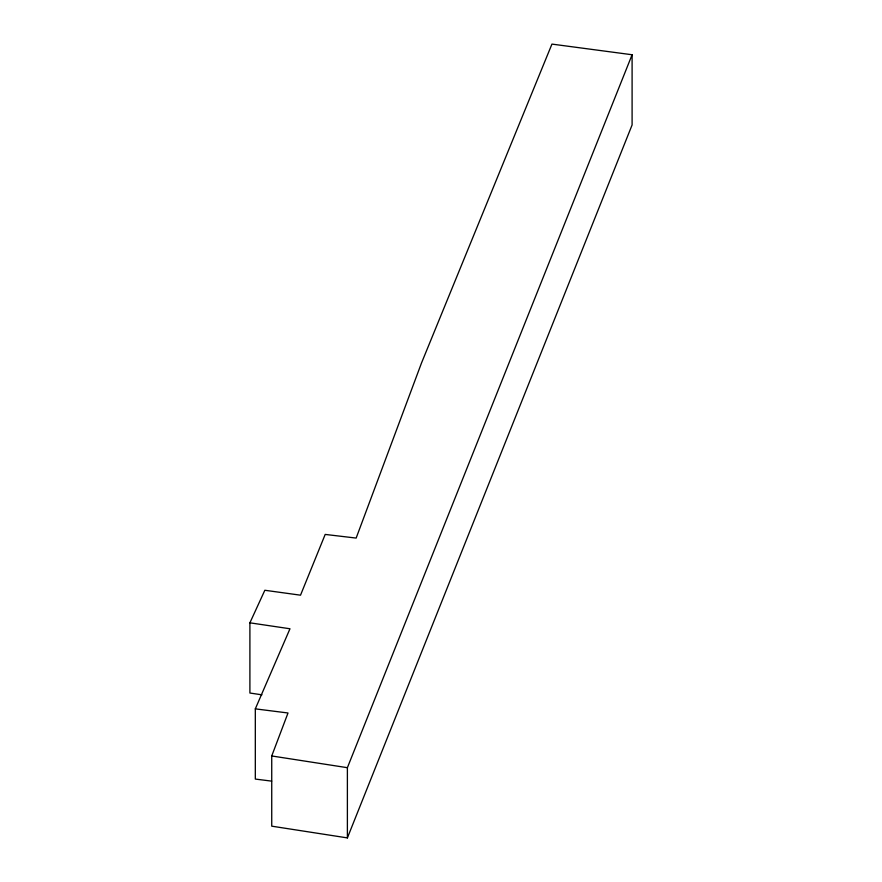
<?xml version="1.0" encoding="UTF-8"?>
<svg xmlns="http://www.w3.org/2000/svg" width="882" height="882" viewBox="0 0 882 882"><rect width="100%" height="100%" fill="white"/><g stroke="black" fill="none" stroke-linecap="round" stroke-linejoin="round"><path stroke-width="1.32" d="M261.921 694.818L249.904 693.032L249.904 622.824L264.843 590.267L300.519 595.185L325.193 534.426L356.152 538.075L421.519 362.965L551.945 44.1L632.096 54.75L632.096 124.957L347.387 837.9L271.733 826.169L271.733 755.962L288.006 712.987L255.317 708.863L255.317 779.071L271.667 781.132M347.387 837.9L347.387 767.693L632.096 54.75M255.317 708.863L289.98 628.767L249.904 622.824M271.733 755.962L347.387 767.693"/></g></svg>
